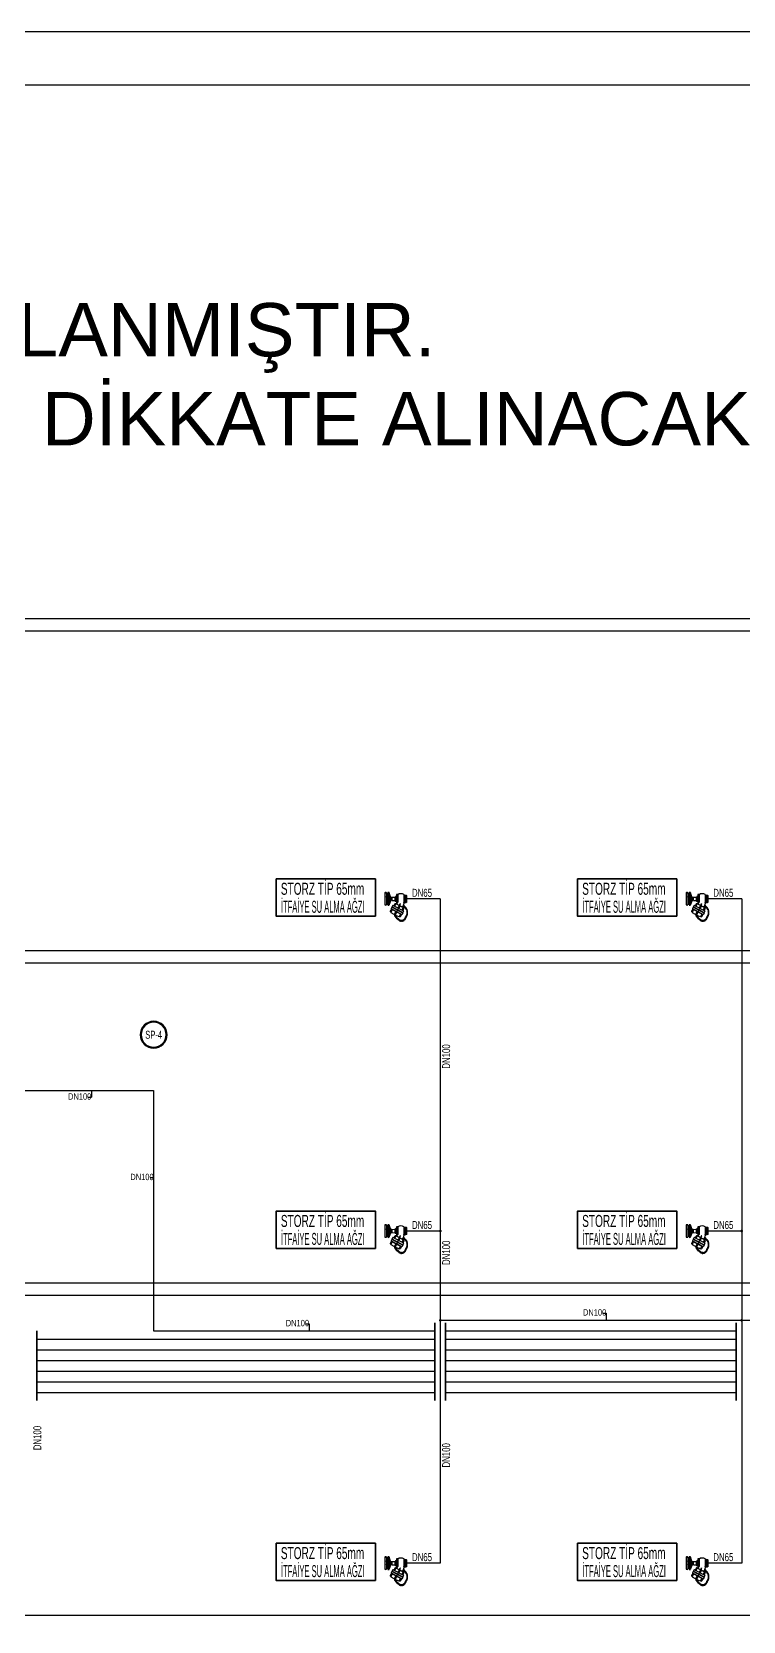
# Model space of a CAD drawing. Header units: centimetres. Extents: x 394264 to 551709, y 50011 to 59011.
# Drawn here: x 526720 to 528052, y 56033 to 59011 of the extents above; entities that cross this region are included whole.
import ezdxf
from ezdxf.enums import TextEntityAlignment as Align

# ---------------------------------------------------------------- set-up
doc = ezdxf.new("R2010")
doc.units = ezdxf.units.CM
doc.linetypes.add('HIDDEN', pattern=[9.525, 6.35, -3.175])
for name, color, linetype, lineweight in [('-M-DW-RISER NO', 7, 'Continuous', 30), ('-M-FIRE COMP', 7, 'Continuous', 30), ('-M-YANGIN-CAP', 7, 'Continuous', 30), ('-M-YNGN-ZON1', 5, 'SP', 30), ('-M-YNGN-ZON2', 4, 'SP', 30), ('-M-YNGN-ZON3', 6, 'SP', 30), ('-M-YNGN-ZON4', 3, 'SP', 30), ('-M-YNGN-ZON5', 1, 'SP', 30), ('-M-YNGN-ZON6', 11, 'SP', 30), ('-M-YNGN-ZON7', 60, 'SP', 30), ('0-KRCN-SHT-02CIHAZ', 132, 'Continuous', 25), ('0-KRCN-YNG-İTFAİYE-BAĞLANTI AĞZI', 171, 'Continuous', 25), ('0-KRCN-YNGN-YAZI', 71, 'Continuous', 35), ('0-KRCN-Z-ANTET', 71, 'Continuous', 30), ('0-MEK-YNG-YAZI', 71, 'Continuous', 35)]:
    doc.layers.add(name, color=color, linetype=linetype, lineweight=lineweight)
doc.styles.add('ARIAL', font='arial.ttf', dxfattribs={"width": 0.8, "height": 16})
doc.styles.add('CIZGI', font='tahoma.ttf', dxfattribs={"width": 0.8, "oblique": 20})
doc.styles.add('Ince', font='arial.ttf')
doc.styles.add('LEVO', font='arial.ttf')
doc.styles.get("Standard").update_dxf_attribs({"font": 'arial.ttf'})
doc.styles.add('YAZI', font='arial.ttf', dxfattribs={"width": 0.6, "height": 40})
doc.linetypes.add('merdiven_LINE', pattern='A,0.5,-0.25,["FDC",Standard,S=0.1,R=0,X=-0.1,Y=-0.05],-0.32', length=1.07)
doc.linetypes.add('SP', pattern='A,2,-0.1,["SP",CIZGI,S=0.14,R=0.2,X=0,Y=-0.07],-0.255', length=2.355)

# ---------------------------------------------------------------- blocks, each defined once
blk = doc.blocks.new('G$CF070FE5B')
at = {"layer": '0-KRCN-YNG-İTFAİYE-BAĞLANTI AĞZI', "linetype": 'merdiven_LINE', "ltscale": 75}
for p, q in [((-9.3, 16.4), (-9.7, 16)), ((-9.2, 16.3), (-9.6, 15.9)), ((-9.3, 15.6), (-8.9, 16)), ((-9, 16.2), (-8.2, 16.8)), ((-8.1, 16.7), (-8.9, 16.1)), ((-7.8, 17.3), (-8.3, 17.1)), ((-7.7, 17.2), (-8.2, 16.9)), ((-8.1, 16.6), (-7.6, 16.8)), ((-8, 16.4), (-7.5, 16.6)), ((-7.6, 17.1), (-6.6, 17.1)), ((-6.6, 16.9), (-7.6, 16.9)), ((-6.6, 16.8), (-6, 16.7)), ((-6.6, 16.6), (-6, 16.5)), ((-5.9, 17.4), (-6.5, 17.4)), ((-6, 17.2), (-6.5, 17.2)), ((-5, 16.5), (-6, 16.9)), ((-5.9, 17), (-5, 16.7)), ((-5.2, 16.2), (-4.7, 15.9)), ((-5.1, 16.4), (-4.6, 16.1)), ((-4.4, 16.4), (-4.8, 16.8)), ((-4.2, 16.6), (-4.7, 16.9)), ((-3.7, 15.6), (-4.5, 16.2)), ((-4.4, 16.3), (-3.6, 15.7)), ((-3, 15.6), (-3.4, 15.9)), ((-12.7, 9), (-12.7, 8.5)), ((-12.7, 7.4), (-12.6, 6.8)), ((-12.6, 10.6), (-12.6, 10.1)), ((-12.5, 9), (-12.5, 8.5)), ((-12.4, 10.6), (-12.4, 10.1)), ((-12.4, 7.4), (-12.4, 6.9)), ((-12.3, 10.7), (-11.9, 11.6)), ((-12.3, 9), (-12.3, 10)), ((-12.3, 7.5), (-12.3, 8.4)), ((-12, 5.9), (-12.3, 6.8)), ((-12.3, 5.8), (-12.1, 5.3)), ((-11.9, 12.3), (-12.2, 11.7)), ((-11.7, 11.5), (-12.2, 10.6)), ((-12.2, 10), (-12.2, 9)), ((-12.2, 8.4), (-12.2, 7.5)), ((-12.1, 6.9), (-11.8, 5.9)), ((-12.1, 5.9), (-11.9, 5.4)), ((-11.7, 12.2), (-12, 11.7)), ((-12, 10.1), (-12, 10.6)), ((-12, 8.5), (-12, 9)), ((-12, 6.9), (-12, 7.5)), ((-11.8, 10.1), (-11.8, 10.6)), ((-11.8, 8.5), (-11.8, 9)), ((-11.7, 7), (-11.8, 7.5)), ((-11.2, 4.6), (-11.8, 5.4)), ((-11.5, 5.5), (-11.7, 6)), ((-11.7, 5.5), (-11, 4.7)), ((-11.6, 12.2), (-11.1, 13.1)), ((-11.6, 11.5), (-11.4, 12)), ((-11.3, 5.6), (-11.5, 6.1)), ((-11.2, 13.7), (-11.4, 13.2)), ((-11, 13), (-11.4, 12.1)), ((-11.4, 11.4), (-11.2, 11.9)), ((-11.4, 4.4), (-11.1, 4)), ((-11.3, 4.5), (-10.9, 4.1)), ((-11, 13.6), (-11.2, 13.1)), ((-10.6, 4.3), (-11, 4.8)), ((-10.9, 13.6), (-10.4, 14.5)), ((-10.9, 13), (-10.6, 13.5)), ((-10.5, 4.5), (-10.8, 4.9)), ((-10.2, 3.4), (-10.8, 4.1)), ((-10.5, 15.1), (-10.7, 14.6)), ((-10.3, 14.4), (-10.7, 13.5)), ((-10.7, 12.9), (-10.4, 13.4)), ((-10.7, 4.2), (-10, 3.5)), ((-10.3, 15), (-10.6, 14.5)), ((-10.4, 3.1), (-10, 2.7)), ((-10.2, 15), (-9.5, 15.8)), ((-10.2, 14.4), (-10, 14.9)), ((-10.2, 3.2), (-9.8, 2.9)), ((-9.4, 15.6), (-10.1, 14.9)), ((-10, 14.3), (-9.8, 14.8)), ((-9.5, 3.2), (-9.9, 3.5)), ((-9.4, 3.3), (-9.8, 3.7)), ((-9, 2.3), (-9.7, 2.9)), ((-9.6, 3), (-8.9, 2.4)), ((-9.2, 1.8), (-8.5, 1.4)), ((-9.1, 15.4), (-8.7, 15.8)), ((-8.9, 4.8), (-7.9, 6.6)), ((-8, 8.7), (-8.8, 7.3)), ((-8.8, 7.3), (2.1, 1.6)), ((-8.3, 3.9), (-8.8, 4.2)), ((-8.7, 7), (-7.4, 6.3)), ((-8.5, 2.9), (-8, 2.6)), ((-7.3, 5.9), (-8.4, 3.8)), ((-8.4, 3.8), (-8.3, 3.6)), ((-8.4, 3.8), (-1.1, -0.1)), ((-8.3, 3.6), (-7.6, 3.3)), ((2.8, 3), (-8, 8.7)), ((-7.8, 9.2), (-7.1, 10.5)), ((-7.8, 9.2), (3, 3.4)), ((2.7, 3.3), (-7.7, 8.8)), ((-7.7, 8.8), (2.7, 3.3)), ((-1.9, 0.2), (-7.6, 3.3)), ((0.4, 2.2), (-7.4, 6.3)), ((3.8, 4.8), (-7.1, 10.5)), ((3.7, 5.1), (-6.7, 10.7)), ((-6.6, 10.6), (-5.4, 12.8)), ((-4.3, 12.8), (-5.7, 10.3)), ((-5.1, 0.8), (-5.5, -0.1)), ((-4.9, 0.7), (-5.4, -0.2)), ((-4.8, 1.2), (-5.1, 0.9)), ((-5.1, 0.8), (-5.1, 0.8)), ((-5, 1.4), (0.2, 11.2)), ((-5, 2.4), (-3.9, 4.5)), ((-4.9, 12.9), (-4.6, 12.8)), ((-4.9, 0.7), (-4.9, 0.7)), ((-4.8, 2.1), (-4.5, 1.9)), ((-4.8, 0.7), (-4.7, 1.1)), ((-4.3, 12.8), (-4.2, 13.1)), ((-4.2, 13.1), (-2.7, 12.3)), ((-4.2, 2), (-3, 4)), ((-3.9, 15.3), (-3.4, 14.9)), ((-3.8, 15.4), (-3.3, 15.1)), ((-3.1, 15.5), (-3.5, 15.8)), ((-2.5, 14.6), (-3.3, 15.2)), ((-3.1, 15.3), (-2.4, 14.7)), ((4.2, 8.6), (-2.7, 12.3)), ((-2.6, 14.3), (-2.2, 14)), ((-2.5, 14.5), (-2.1, 14.1)), ((-1.8, 14.5), (-2.3, 14.8)), ((-1.7, 14.6), (-2.1, 15)), ((-1.4, 13.5), (-2, 14.3)), ((-0.6, 10.5), (-1.9, 8.3)), ((-1.9, 0.2), (-1.3, -0.1)), ((-1.8, 14.4), (-1.3, 13.6)), ((-1.7, 13.2), (-1.3, 12.8)), ((-1.5, 13.3), (-1.2, 12.9)), ((-0.8, 13.2), (-1.2, 13.6)), ((-1.1, -0.1), (0, 2)), ((-0.7, 13.3), (-1, 13.7)), ((-0.5, 12.1), (-1, 12.9)), ((0.1, 10.1), (-1, 7.8)), ((-1, 0.1), (-0.6, -0.2)), ((-0.9, 13), (-0.3, 12.2)), ((-0.7, 11.8), (-0.4, 11.4)), ((-0.6, 12), (-0.2, 11.5)), ((0, 10.3), (-0.4, 10.5)), ((0.1, 11.8), (-0.2, 12.2)), ((-0.2, 10.9), (-0.2, 11.5)), ((0.3, 11.9), (-0.1, 12.3)), ((0, 11.5), (0, 10.8)), ((0, 0), (1, 1.9)), ((0.4, 2.2), (1.7, 1.5)), ((2.7, 3.3), (1.8, 3.8)), ((2.8, 3), (2.1, 1.6)), ((2.7, 5.8), (4.2, 8.6)), ((3, 3.4), (3.8, 4.8)), ((3.5, 5.2), (4.7, 7.4)), ((4.1, -3.5), (5.7, 0.6)), ((4.5, 7.9), (4.2, 8.1)), ((5.7, -11), (5.7, 0.9)), ((7.2, -8.1), (7.2, 0.9)), ((7.4, -2.1), (8.4, 0.6)), ((8.5, -11), (8.5, 0.9)), ((9.9, -11), (9.9, 0.9)), ((-11.6, -1.5), (-11.4, -1.5)), ((-11.6, -8.5), (-11.4, -1.5)), ((-11.6, -8.5), (-11.6, -1.5)), ((-11.4, -8.7), (-11.6, -8.5)), ((-11.3, -1.3), (-11.4, -1.5)), ((-11.3, -1.3), (-11.4, -8.7)), ((-11.3, -8.5), (-11.4, -8.7)), ((-11.2, -1.5), (-11.3, -1.3)), ((-11.3, -8.5), (-11.2, -1.5)), ((-11.2, -8.7), (-11.3, -8.5)), ((-11.1, -1.3), (-11.2, -1.5)), ((-11.1, -1.3), (-11.2, -8.7)), ((-11.1, -8.5), (-11.2, -8.7)), ((-10.9, -1.5), (-11.1, -1.3)), ((-11.1, -8.5), (-10.9, -1.5)), ((-10.9, -8.7), (-11.1, -8.5)), ((-10.8, -1.3), (-10.9, -1.5)), ((-10.8, -1.3), (-10.9, -8.7)), ((-10.8, -8.5), (-10.9, -8.7)), ((-10.7, -1.5), (-10.8, -1.3)), ((-10.8, -8.5), (-10.7, -1.5)), ((-10.7, -8.7), (-10.8, -8.5)), ((-10.6, -1.3), (-10.7, -1.5)), ((-10.6, -1.3), (-10.7, -8.7)), ((-10.6, -8.5), (-10.7, -8.7)), ((-10.4, -1.5), (-10.6, -1.3)), ((-10.6, -8.5), (-10.4, -1.5)), ((-10.4, -8.7), (-10.6, -8.5)), ((-10.3, -1.3), (-10.4, -1.5)), ((-10.3, -1.3), (-10.4, -8.7)), ((-10.3, -8.5), (-10.4, -8.7)), ((-10.2, -1.5), (-10.3, -1.3)), ((-10.3, -8.5), (-10.2, -1.5)), ((-10.2, -8.7), (-10.3, -8.5)), ((-10.1, -1.3), (-10.2, -1.5)), ((-10.1, -1.3), (-10.2, -8.7)), ((-10.1, -8.5), (-10.2, -8.7)), ((-9.9, -1.5), (-10.1, -1.3)), ((-10.1, -8.5), (-9.9, -1.5)), ((-9.9, -8.7), (-10.1, -8.5)), ((-9.9, -1.5), (-9.4, -1.5)), ((-9.9, -8.5), (-9.9, -1.5)), ((-9.9, -8.5), (-9.4, -8.5)), ((-9.9, -8.7), (-9.9, -8.5)), ((-9.4, -0.8), (-9.2, -0.8)), ((-9.4, -0.8), (-9.1, -0.8)), ((-9.4, -9.3), (-9.4, -0.8)), ((-9.4, -1.9), (-9, -1.9)), ((-9.4, -2.1), (-9.1, -2.1)), ((-9.4, -4.9), (-9.1, -4.9)), ((-9.4, -5.1), (-9.1, -5.1)), ((-9.4, -7.9), (-9.1, -7.9)), ((-9.4, -8.1), (-9, -8.1)), ((-9.4, -9.3), (-9.1, -9.3)), ((-9.1, -0.8), (-8.9, -1.8)), ((-9.1, -2.1), (-9, -1.9)), ((-9.1, -5.1), (-9.1, -4.9)), ((-9.1, -7.9), (-9, -8.1)), ((-8.9, -2), (-8.9, -1.8)), ((-8.9, -5), (-8.9, -2)), ((-8.9, -8), (-8.9, -5)), ((-8.9, -8.6), (-8.9, -8)), ((-5.5, -0.1), (-5.4, -0.2)), ((-2.8, -9.3), (-2.8, -1.6)), ((-2.8, -9.2), (-2.8, -9.3)), ((-2.8, -9.3), (-2.3, -9.3)), ((-2.3, -0.8), (-2.2, -0.8)), ((-2.3, -9.3), (-2.2, -9.3)), ((-2.2, -0.8), (-1.7, -0.8)), ((-2.2, -9.3), (-2.2, -0.8)), ((-2.2, -9.3), (-1.7, -9.3)), ((-1.7, -9.3), (-1.7, -0.8)), ((-1.7, -2.5), (-0.7, -2.5)), ((-0.9, -3.7), (-1.7, -3.7)), ((-0.9, -6.3), (-1.7, -6.3)), ((-1.7, -7.5), (-0.9, -7.5)), ((-1.3, -0.1), (-1.1, -0.1)), ((-0.1, -6.7), (-0.9, -7.5)), ((-0.1, -3.3), (-0.7, -2.5)), ((2.6, -3.4), (-0.1, -3.3)), ((-0.1, -6.7), (-0.1, -3.3)), ((2.6, -6.6), (-0.1, -6.7)), ((2.6, -3.4), (2.6, -6.6)), ((2.6, -3.8), (2.9, -3.8)), ((2.6, -3.9), (2.9, -3.9)), ((2.6, -6.1), (2.9, -6.1)), ((2.6, -6.2), (2.9, -6.2)), ((2.9, -3.4), (3.2, -3.4)), ((2.9, -6.6), (2.9, -3.4)), ((3.2, -4.2), (2.9, -4.2)), ((3.2, -5.8), (2.9, -5.8)), ((3.2, -6.6), (2.9, -6.6)), ((3.3, -3.8), (3.3, -4.2)), ((3.3, -5.8), (3.3, -4.2)), ((3.3, -4.3), (4.1, -4.3)), ((3.3, -5.8), (3.3, -6.2)), ((3.3, -5.8), (4.1, -5.8)), ((5, -3.4), (4.1, -3.5)), ((4.1, -3.5), (4.1, -6.5)), ((4.1, -5.8), (4.1, -4.3)), ((4.1, -4.3), (4.1, -5.8)), ((5.7, -4.6), (4.1, -4.6)), ((5.7, -5.4), (4.1, -5.4)), ((5, -6.6), (4.1, -6.5)), ((4.1, -6.5), (5.7, -10.7)), ((5, -3.4), (5.7, -3.5)), ((5, -6.6), (5.7, -6.6)), ((5.5, -3.3), (5.7, -2.8)), ((5.5, -6.7), (5.7, -7.2)), ((5.7, -3.5), (5.7, -2.8)), ((5.7, -6.6), (5.7, -7.2)), ((7.2, -8.1), (7.2, -8.9)), ((7.2, -8.9), (7.2, -8.1)), ((7.2, -11), (7.2, -8.9)), ((7.8, -3.5), (7.4, -3.5)), ((8.5, -4.7), (7.4, -4.7)), ((8.5, -5.4), (7.4, -5.4)), ((7.8, -6.6), (7.4, -6.6)), ((7.4, -8), (8.4, -10.7)), ((7.8, -3.5), (8.5, -3.5)), ((7.8, -6.6), (8.5, -6.6)), ((8.3, -3.3), (8.5, -2.8)), ((8.3, -6.8), (8.5, -7.3)), ((8.5, -3.5), (8.5, -2.8)), ((8.5, -6.6), (8.5, -7.3))]:
    blk.add_line(p, q, dxfattribs=at)
for centre, radius, start, end in [((-9.4, 15.7), 0.416, 135.0221, 216.4609), ((-9.4, 15.7), 0.208, 135.0221, 203.8153), ((-9, 16.1), 0.416, 45.0221, 135.0221), ((-9, 16.1), 0.208, 59.0221, 135.0221), ((-9, 16.2), 0.0866, 125.1166, 305.1166), ((-9, 16.1), 0.208, 315.0221, 9.7693), ((-9, 16.1), 0.416, 315.0221, 22.7567), ((-8.1, 16.7), 0.416, 112.8809, 202.8809), ((-8.1, 16.7), 0.208, 112.8809, 186.887), ((-8.1, 16.7), 0.416, 225.4959, 292.8809), ((-8.1, 16.7), 0.208, 236.2369, 292.8809), ((-8.2, 16.7), 0.0866, 305.1166, 125.1166), ((-7.6, 17), 0.416, 22.8809, 112.8809), ((-7.6, 17), 0.208, 38.8443, 112.8809), ((-7.6, 17), 0.0866, 91.3627, 271.3627), ((-7.6, 17), 0.208, 292.8809, 348.37), ((-7.6, 17), 0.416, 292.8809, 354.9082), ((-7.6, 17), 0.416, 19.0759, 22.8809), ((-6.5, 17), 0.416, 82.8293, 168.746), ((-6.5, 17), 0.416, 192.7967, 262.8293), ((-6.5, 17), 0.208, 82.8293, 155.4594), ((-6.5, 17), 0.208, 204.721, 262.8293), ((-6.6, 17), 0.0866, 271.3627, 91.3627), ((-6, 17), 0.208, 4.1912, 82.8293), ((-6, 16.9), 0.0866, 71.6467, 251.6467), ((-6, 17), 0.208, 262.8293, 314.9074), ((-6, 17), 0.416, 262.8293, 328.6458), ((-6, 17), 0.416, 352.8293, 82.8293), ((-6, 17), 0.416, 352.6988, 352.8293), ((-4.9, 16.6), 0.416, 172.3934, 234.9873), ((-4.9, 16.6), 0.416, 54.9873, 144.9873), ((-4.9, 16.6), 0.416, 144.9873, 148.3379), ((-4.9, 16.6), 0.208, 54.9873, 134.2339), ((-4.9, 16.6), 0.208, 183.5434, 234.9873), ((-5, 16.6), 0.0866, 251.6467, 71.6467), ((-4.5, 16.3), 0.416, 234.9873, 309.9015), ((-4.5, 16.3), 0.0866, 52.544, 232.544), ((-4.5, 16.3), 0.208, 234.9873, 296.5845), ((-4.5, 16.3), 0.208, 345.8473, 54.9873), ((-4.5, 16.3), 0.416, 333.9523, 54.9873), ((-3.7, 15.6), 0.416, 54.9873, 128.0809), ((-12.2, 9), 0.416, 103.0837, 180), ((-12.2, 8.5), 0.416, 180, 257.0523), ((-12.2, 7.5), 0.416, 102.9367, 188.9969), ((-12.2, 10.6), 0.416, 90, 180), ((-12.2, 10.1), 0.416, 180, 255.029), ((-12.2, 6.9), 0.416, 188.9969, 269.2989), ((-12.2, 9), 0.208, 116.9202, 180), ((-12.2, 8.5), 0.208, 180, 243.3767), ((-12.2, 7.5), 0.208, 116.5994, 188.9969), ((-12.2, 10.6), 0.208, 93.0944, 180), ((-12.2, 10.1), 0.208, 180, 238.8915), ((-12.2, 6.9), 0.208, 188.9969, 253.641), ((-12.2, 10.6), 0.0866, 153.4526, 333.4526), ((-12.3, 10), 0.0866, 0, 180), ((-12.3, 9), 0.0866, 180, 0), ((-12.3, 8.4), 0.0866, 0, 180), ((-12.3, 7.5), 0.0866, 180, 0), ((-12.2, 6.9), 0.0866, 13.8857, 193.8857), ((-11.9, 6), 0.416, 122.0487, 201.5923), ((-11.8, 11.6), 0.416, 156.6308, 231.9072), ((-12.2, 10.6), 0.416, 77.7697, 90), ((-12.2, 10.1), 0.416, 279.1103, 0), ((-12.2, 10.1), 0.208, 288.4618, 0), ((-12.2, 9), 0.416, 0, 79.0302), ((-12.2, 9), 0.208, 0, 67.6301), ((-12.2, 8.5), 0.416, 281.1049, 0), ((-12.2, 8.5), 0.208, 292.6568, 0), ((-12.2, 7.5), 0.416, 8.9969, 78.8843), ((-12.2, 7.5), 0.208, 8.9969, 67.3201), ((-12.2, 10.6), 0.208, 0, 43.6514), ((-11.9, 6), 0.208, 142.4536, 201.5923), ((-11.7, 5.5), 0.416, 201.5923, 291.5923), ((-11.8, 11.6), 0.208, 156.6308, 219.8564), ((-12.2, 10.6), 0.416, 0, 53.7009), ((-12.2, 6.9), 0.416, 293.3725, 8.9969), ((-12.2, 6.9), 0.208, 303.1326, 8.9969), ((-11.9, 6), 0.416, 21.5923, 97.8617), ((-11.9, 5.9), 0.0866, 193.8857, 13.8857), ((-11.6, 12.1), 0.416, 73.194, 156.6308), ((-11.8, 11.5), 0.0866, 333.4526, 153.4526), ((-11.8, 11.6), 0.416, 255.9575, 336.6308), ((-11.9, 6), 0.208, 21.5923, 91.7697), ((-11.7, 5.5), 0.208, 201.5923, 270.7783), ((-11.8, 11.6), 0.208, 269.1136, 336.6308), ((-11.7, 5.4), 0.0866, 38.426, 218.426), ((-11.6, 12.1), 0.208, 86.5975, 156.6308), ((-11.5, 12.2), 0.0866, 150.4775, 330.4775), ((-11, 13), 0.416, 156.6308, 232.0745), ((-11.7, 5.5), 0.208, 321.2836, 21.5923), ((-11.1, 4.6), 0.416, 138.3886, 219.4062), ((-11.6, 12.1), 0.208, 336.6308, 37.3312), ((-11.7, 5.5), 0.416, 314.8142, 21.5923), ((-11, 13), 0.208, 156.6308, 223.4836), ((-11.6, 12.1), 0.416, 336.6308, 49.1428), ((-11.1, 4.6), 0.416, 39.4062, 114.3233), ((-11.1, 4.6), 0.208, 148.6696, 219.4062), ((-10.8, 13.6), 0.416, 73.7174, 156.6308), ((-11.1, 4.6), 0.208, 39.4062, 99.2613), ((-11.1, 4.6), 0.0866, 218.426, 38.426), ((-11, 13), 0.0866, 330.4775, 150.4775), ((-11, 13), 0.416, 256.1734, 336.6308), ((-10.8, 4.2), 0.416, 219.4062, 297.8649), ((-10.8, 13.6), 0.208, 87.7392, 156.6308), ((-11, 13), 0.208, 273.2335, 336.6308), ((-10.8, 13.6), 0.0866, 150.4775, 330.4775), ((-10.8, 4.2), 0.208, 219.4062, 286.9218), ((-10.4, 14.4), 0.416, 156.6308, 232.0745), ((-10.7, 4.2), 0.0866, 38.426, 218.426), ((-10.8, 13.6), 0.208, 336.6308, 38.436), ((-10.4, 14.4), 0.208, 156.6308, 223.4836), ((-10.8, 13.6), 0.416, 336.6308, 49.6625), ((-10.8, 4.2), 0.208, 336.2505, 39.4062), ((-10.1, 15), 0.416, 66.6308, 156.6308), ((-10.4, 14.4), 0.416, 256.1734, 336.6308), ((-10.8, 4.2), 0.416, 321.9223, 39.4062), ((-10.1, 3.4), 0.416, 144.6902, 225.8671), ((-10.3, 14.4), 0.0866, 330.4775, 150.4775), ((-10.4, 14.4), 0.208, 273.2335, 336.6308), ((-10.1, 15), 0.208, 66.6308, 156.6308), ((-10.1, 3.4), 0.416, 45.8671, 120.5748), ((-10.1, 3.4), 0.208, 162.491, 225.8671), ((-10.1, 15), 0.0866, 138.5254, 318.5254), ((-10.1, 3.4), 0.208, 45.8671, 112.5712), ((-10.1, 3.4), 0.0866, 218.426, 38.426), ((-10.1, 15), 0.416, 58.7588, 66.6308), ((-10.1, 15), 0.208, 336.6308, 19.9695), ((-9.7, 3), 0.416, 225.8671, 302.6639), ((-10.1, 15), 0.416, 336.6308, 34.6974), ((-9.7, 3), 0.0866, 48.7647, 228.7647), ((-9.7, 3), 0.208, 225.8671, 285.0778), ((-9.4, 15.7), 0.416, 240.5103, 315.0221), ((-9.5, 15.7), 0.0866, 318.5254, 138.5254), ((-9.4, 15.7), 0.208, 253.064, 315.0221), ((-9.7, 3), 0.208, 334.9461, 45.8671), ((-8.9, 2.3), 0.625, 150.7191, 238.8885), ((-9.7, 3), 0.416, 326.7743, 45.8671), ((-8.8, 2.4), 0.625, 58.8885, 140.4081), ((1.2, -2.2), 10.4, 148.3377, 172.1578), ((-8.9, 2.3), 0.25, 162.4922, 121.87), ((-8.6, 4.5), 0.438, 152, 242), ((-8.9, 2.3), 0.0866, 228.7647, 48.7647), ((-8.5, 7.2), 0.25, 152, 242), ((-7.8, 8.6), 0.25, 62, 152), ((-7.6, 9.1), 0.25, 152, 242), ((-7.5, 6.1), 0.313, 332, 62), ((-6.8, 10.4), 0.25, 62, 152), ((-5.8, 10.3), 0.137, 242, 332), ((-5.1, 12.6), 0.375, 62, 152), ((-5.1, 0.8), 0.0375, 131.444, 242), ((-4.7, 2.3), 0.25, 153.3972, 242), ((-4.8, 0.7), 0.0375, 242, 352.556), ((-4.8, 1.1), 0.0375, 352.556, 131.444), ((-4.5, 12.9), 0.188, 242, 332), ((-4.4, 2.1), 0.25, 242, 330.6028), ((-3.7, 15.6), 0.416, 152.1522, 234.9873), ((-3.7, 15.6), 0.208, 162.0447, 234.9873), ((-3.7, 15.6), 0.208, 54.9873, 112.5761), ((-3.7, 15.7), 0.0866, 232.544, 52.544), ((-3.2, 15.3), 0.416, 234.9873, 308.6001), ((-3.2, 15.3), 0.0866, 52.544, 232.544), ((-3.2, 15.3), 0.208, 234.9873, 293.7317), ((-3.2, 15.3), 0.208, 343.1164, 54.9873), ((-3.2, 15.3), 0.416, 332.6631, 54.9873), ((-2.4, 14.6), 0.416, 144.9873, 234.9873), ((-2.4, 14.6), 0.416, 54.9873, 144.9873), ((-2.4, 14.6), 0.208, 162.0447, 234.9873), ((-2.4, 14.6), 0.208, 54.9873, 112.5761), ((-2.4, 14.7), 0.0866, 232.544, 52.544), ((-1.1, -0.7), 1.26, 129.7197, 180.617), ((-1.9, 14.3), 0.416, 234.9873, 299.102), ((-1.9, 14.3), 0.208, 234.9873, 294.0425), ((-2, 8.4), 0.188, 242, 329.5104), ((-1.9, 14.3), 0.0866, 34.1223, 214.1223), ((-1.9, 14.3), 0.208, 345.2937, 54.9873), ((-1.9, 14.3), 0.416, 324.9873, 54.9873), ((-1.3, 13.5), 0.416, 133.7305, 216.5656), ((-1.9, 14.3), 0.416, 323.3399, 324.9873), ((-1.3, 13.5), 0.416, 36.5656, 109.6592), ((-1.3, 13.5), 0.208, 143.6231, 216.5656), ((-1.3, 13.5), 0.0866, 214.1223, 34.1223), ((-1.3, 13.5), 0.208, 36.5656, 94.1545), ((-1, 13), 0.416, 216.5656, 289.94), ((-1, 13), 0.208, 216.5656, 274.7806), ((-1, 12.9), 0.0866, 34.1223, 214.1223), ((-0.8, 7.7), 0.188, 154.4896, 242), ((-1, 13), 0.208, 324.2014, 36.5656), ((-0.4, 12.1), 0.416, 133.7305, 216.5656), ((-1, 13), 0.416, 314.0066, 36.5656), ((-0.4, 12.1), 0.208, 143.6231, 216.5656), ((-0.4, 10.4), 0.188, 62, 149.5104), ((-0.4, 0.2), 0.437, 242, 332), ((-0.4, 12.1), 0.416, 36.5656, 109.6592), ((-0.4, 12.1), 0.0866, 214.1223, 34.1223), ((-0.4, 12.1), 0.208, 36.5656, 94.1545), ((-0.1, 11.6), 0.416, 216.5656, 257.3868), ((-0.1, 11.5), 0.0866, 0, 180), ((-0.1, 11.6), 0.208, 216.5656, 244.1042), ((-0.1, 11.6), 0.208, 293.3656, 306.5656), ((-0.1, 11.6), 0.416, 281.4375, 306.5656), ((-0.1, 10.2), 0.188, 334.4896, 62), ((0.3, 1.9), 0.312, 62, 152), ((-0.1, 11.6), 0.208, 306.5656, 36.5656), ((-0.1, 11.6), 0.416, 306.5656, 36.5656), ((1.8, 1.7), 0.25, 242, 332), ((2.9, 5.7), 0.138, 152, 242), ((2.8, 3.5), 0.25, 242, 332), ((2.6, 3.1), 0.25, 332, 62), ((3.5, 4.9), 0.25, 332, 62), ((4.3, 8.3), 0.187, 152, 242), ((4.3, 7.6), 0.375, 332, 62), ((5.9, 0.9), 0.25, 112.201, 180), ((5.3, 0.8), 0.375, 339.1165, 0), ((6.4, -0.2), 1.53, 67.799, 112.201), ((6.9, 0.9), 0.25, 0, 67.799), ((8.1, 0.7), 0.375, 339.1165, 0), ((8.7, 0.9), 0.25, 112.201, 180), ((9.2, -0.3), 1.53, 67.799, 112.201), ((9.7, 0.9), 0.25, 0, 67.799), ((-16.5, -3.5), 7.6, 349.2705, 10.7295), ((-16.5, -6.5), 7.6, 349.2705, 10.7295), ((-10.3, -8.6), 1.37, 332.8998, 23.0481), ((-9, -9.3), 0.124, 73.5487, 162.065), ((-10.3, -1.4), 1.37, 336.9519, 349.9096), ((-6, -5), 5.12, 234.9784, 306.3544), ((-2.9, -9.2), 0.1, 0, 122.1263), ((-1.6, -1.7), 1.2, 127.8891, 177.3392), ((-1.4, -3), 0.855, 307.0002, 41.5786), ((-3.7, -5), 3.12, 335.7723, 24.2277), ((-1.4, -6.9), 0.848, 312.501, 47.499), ((2.8, -3.8), 0.543, 314.0355, 45.9645), ((1.4, -5), 1.92, 336.055, 23.945), ((2.8, -6.2), 0.543, 314.0355, 45.9645), ((5.6, -3.3), 0.125, 159.1165, 266.0548), ((5.6, -6.7), 0.125, 93.9452, 200.8835), ((5.3, -10.8), 0.375, 0, 20.8835), ((5.9, -11), 0.25, 180, 247.799), ((6.4, -9.8), 1.53, 247.799, 292.201), ((6.9, -11), 0.25, 292.201, 0), ((8.4, -3.4), 0.125, 159.1165, 266.0548), ((8.4, -6.7), 0.125, 93.9452, 200.8835), ((8.1, -10.8), 0.375, 0, 20.8835), ((8.7, -11), 0.25, 180, 247.799), ((9.2, -9.8), 1.53, 247.799, 292.201), ((9.7, -11), 0.25, 292.201, 0)]:
    blk.add_arc(centre, radius, start, end, dxfattribs=at)
blk = doc.blocks.new('-M-RISERNO')
at = {"layer": '-M-DW-RISER NO', "color": 7, "linetype": 'Continuous'}
blk.add_circle((0, 0), 67.2, dxfattribs=at)
at = {"layer": '-M-DW-RISER NO', "color": 14}
blk.add_circle((0, 0), 62.4, dxfattribs=at)
at = {"layer": '-M-DW-RISER NO', "style": 'ARIAL', "width": 0.65}
blk.add_attdef('DWR', text='', height=40, dxfattribs=at).set_placement((0, 0), align=Align.MIDDLE_CENTER)

msp = doc.modelspace()

# ---------------------------------------------------------------- linework, layer by layer
at = {"layer": '-M-FIRE COMP', "color": 3, "linetype": 'HIDDEN', "ltscale": 2, "const_width": 2.5}
for points in [[(527483.6, 56763.8, 1), (527486.1, 56763.8, 1)], [(528047.8, 56763.8, 1), (528050.3, 56763.8, 1)], [(527483.6, 56596.4, 1), (527486.1, 56596.4, 1)], [(528047.8, 56596.4, 1), (528050.3, 56596.4, 1)]]:
    msp.add_lwpolyline(points, format="xyb", close=True, dxfattribs=at)
at = {"layer": '-M-YANGIN-CAP'}
for p, q in [((526825.3, 57014.7), (526831.5, 57014.7)), ((526831.5, 57027.4), (526831.5, 57014.7)), ((526941.9, 56863.9), (526948.1, 56863.9)), ((527789.5, 56610.1), (527795.6, 56610.1)), ((527795.6, 56610.1), (527795.6, 56596.4)), ((527233, 56590.1), (527239.2, 56590.1)), ((527239.2, 56590.1), (527239.2, 56576.4))]:
    msp.add_line(p, q, dxfattribs=at)
at = {"layer": '-M-YNGN-ZON1', "ltscale": 50}
for p, q in [((526729.4, 56541.4), (527474.8, 56541.4)), ((527494.8, 56541.4), (528039.1, 56541.4))]:
    msp.add_line(p, q, dxfattribs=at)
at = {"layer": '-M-YNGN-ZON2', "ltscale": 50}
for p, q in [((526729.4, 56501.4), (527474.8, 56501.4)), ((527494.8, 56501.4), (528039.1, 56501.4))]:
    msp.add_line(p, q, dxfattribs=at)
at = {"layer": '-M-YNGN-ZON3', "ltscale": 50}
for p, q in [((526729.4, 56561.4), (527474.8, 56561.4)), ((527494.8, 56561.4), (528039.1, 56561.4))]:
    msp.add_line(p, q, dxfattribs=at)
at = {"layer": '-M-YNGN-ZON4', "ltscale": 50}
for p, q in [((526729.4, 56481.3), (527474.8, 56481.3)), ((527494.8, 56481.3), (528039.1, 56481.3))]:
    msp.add_line(p, q, dxfattribs=at)
at = {"layer": '-M-YNGN-ZON5', "ltscale": 50}
for p, q in [((526729.4, 56521.4), (527474.8, 56521.4)), ((527494.8, 56521.4), (528039.1, 56521.4))]:
    msp.add_line(p, q, dxfattribs=at)
at = {"layer": '-M-YNGN-ZON6', "ltscale": 50}
for p, q in [((526729.4, 56461.3), (527474.8, 56461.3)), ((527494.8, 56461.3), (528039.1, 56461.3))]:
    msp.add_line(p, q, dxfattribs=at)
at = {"layer": '-M-YNGN-ZON7', "ltscale": 50}
for p, q in [((527484.8, 57386.3), (527421.4, 57386.3)), ((527484.8, 57386.3), (527484.8, 56141.3)), ((528049.1, 57386.3), (527985.7, 57386.3)), ((528049.1, 57386.3), (528049.1, 56141.3)), ((525817.3, 57027.4), (526948.1, 57027.4)), ((526948.1, 57027.4), (526948.1, 56576.4)), ((527484.8, 56763.8), (527421.4, 56763.8)), ((528049.1, 56763.8), (527985.7, 56763.8)), ((527484.8, 56596.4), (528245.5, 56596.4)), ((526948.1, 56576.4), (527474.8, 56576.4)), ((527494.8, 56576.4), (528039.1, 56576.4)), ((527484.8, 56141.3), (527421.4, 56141.3)), ((528049.1, 56141.3), (527985.7, 56141.3))]:
    msp.add_line(p, q, dxfattribs=at)
at = {"layer": '0-KRCN-SHT-02CIHAZ', "color": 8}
for p, q in [((536090.4, 57911.3), (519964.1, 57911.3)), ((519964.1, 57888.8), (536090.4, 57888.8)), ((536090.4, 57288.8), (519964.1, 57288.8)), ((519964.1, 57266.3), (536090.4, 57266.3)), ((536090.4, 56666.3), (519964.1, 56666.3)), ((519964.1, 56643.8), (536090.4, 56643.8)), ((519964.1, 56043.8), (536090.4, 56043.8))]:
    msp.add_line(p, q, dxfattribs=at)
at = {"layer": '0-KRCN-YNGN-YAZI', "color": 61}
for p, q in [((526729.4, 56446.3), (526729.4, 56576.4)), ((527474.8, 56446.3), (527474.8, 56591.4)), ((527494.8, 56446.3), (527494.8, 56591.4)), ((528039.1, 56446.3), (528039.1, 56591.4))]:
    msp.add_line(p, q, dxfattribs=at)
at = {"layer": '0-KRCN-Z-ANTET'}
for points in [[(394264.1, 50011.3), (551709.3, 50011.3), (551709.3, 59011.3), (394264.1, 59011.3)], [(503064.1, 50111.3), (536328.4, 50111.3), (536328.4, 58911.3), (503064.1, 58911.3)]]:
    msp.add_lwpolyline(points, close=True, dxfattribs=at)
at = {"layer": '0-MEK-YNG-YAZI'}
for points in [[(527363.2, 57353.6), (527177.6, 57353.6), (527177.6, 57423.7), (527363.2, 57423.7)], [(527927.5, 57353.6), (527741.9, 57353.6), (527741.9, 57423.7), (527927.5, 57423.7)], [(527363.2, 56731.1), (527177.6, 56731.1), (527177.6, 56801.2), (527363.2, 56801.2)], [(527927.5, 56731.1), (527741.9, 56731.1), (527741.9, 56801.2), (527927.5, 56801.2)], [(527363.2, 56108.6), (527177.6, 56108.6), (527177.6, 56178.7), (527363.2, 56178.7)], [(527927.5, 56108.6), (527741.9, 56108.6), (527741.9, 56178.7), (527927.5, 56178.7)]]:
    msp.add_lwpolyline(points, close=True, dxfattribs=at)

# ---------------------------------------------------------------- block references
at = {"layer": '-M-DW-RISER NO'}
ref = msp.add_blockref('-M-RISERNO', (526948.1, 57131.6), dxfattribs=dict(at, xscale=-0.3750003426106591, yscale=0.3750003426106591, zscale=0.3750003426106591))
ref.add_attrib('DWR', 'SP-4', dxfattribs={"height": 15, "style": 'ARIAL', "width": 0.65}).set_placement((526948.1, 57131.6), align=Align.MIDDLE_CENTER)
at = {"layer": '0-KRCN-YNG-İTFAİYE-BAĞLANTI AĞZI', "linetype": 'merdiven_LINE', "ltscale": 75, "xscale": 1.875, "yscale": 1.875, "zscale": 1.875, "rotation": 180}
for p in [(527399.8, 57376.9), (527964, 57376.9), (527399.8, 56754.4), (527964, 56754.4), (527399.8, 56131.9), (527964, 56131.9)]:
    msp.add_blockref('G$CF070FE5B', p, dxfattribs=at)

# ---------------------------------------------------------------- texts
at = {"layer": '-M-YANGIN-CAP', "color": 3, "style": 'LEVO', "width": 0.7}
for s, height, p in [('DN65', 15, (527431.8, 57390.1)), ('DN65', 15, (527996, 57390.1)), ('DN100', 12, (526787.7, 57009.9)), ('DN100', 12, (526904.4, 56859.1)), ('DN65', 15, (527431.8, 56767.6)), ('DN65', 15, (527996, 56767.6)), ('DN100', 12, (527195.4, 56585.3)), ('DN100', 12, (527751.9, 56605.3)), ('DN65', 15, (527431.8, 56145.1)), ('DN65', 15, (527996, 56145.1))]:
    msp.add_text(s, height=height, dxfattribs=at).set_placement(p)
for p in [(527503.2, 57068), (527503.2, 56700.1), (526737.8, 56353), (527503.2, 56320.6)]:
    msp.add_text('DN100', height=15, rotation=90, dxfattribs=at).set_placement(p)
at = {"layer": '0-KRCN-Z-ANTET', "color": 6, "insert": (521398.6, 58502.8), "char_height": 100, "width": 7005.556, "attachment_point": 1, "style": 'Ince'}
msp.add_mtext('KOLON ŞEMASI / İZOMETRİ PLANI TEMİZ ODA VE ANA BİNA İÇİN ORTAK HAZIRLANMIŞTIR.\\PİLGİLİ PROJEDE KOLON ŞEMASININ / İZOMETRİ PLANLARININ İLGİLİ KISIMLARI DİKKATE ALINACAKTIR.', dxfattribs=at)
at = {"layer": '0-MEK-YNG-YAZI', "style": 'YAZI'}
for s, width, p in [('STORZ TİP 65mm', 0.6, (527186.3, 57393.9)), ('STORZ TİP 65mm', 0.6, (527750.5, 57393.9)), ('İTFAİYE SU ALMA AĞZI', 0.45, (527186.5, 57360.2)), ('İTFAİYE SU ALMA AĞZI', 0.45, (527750.8, 57360.2)), ('STORZ TİP 65mm', 0.6, (527186.3, 56771.4)), ('STORZ TİP 65mm', 0.6, (527750.5, 56771.4)), ('İTFAİYE SU ALMA AĞZI', 0.45, (527186.5, 56737.7)), ('İTFAİYE SU ALMA AĞZI', 0.45, (527750.8, 56737.7)), ('STORZ TİP 65mm', 0.6, (527186.3, 56148.9)), ('STORZ TİP 65mm', 0.6, (527750.5, 56148.9)), ('İTFAİYE SU ALMA AĞZI', 0.45, (527186.5, 56115.2)), ('İTFAİYE SU ALMA AĞZI', 0.45, (527750.8, 56115.2))]:
    msp.add_text(s, height=22.5, dxfattribs=dict(at, width=width)).set_placement(p)

doc.saveas('drawing.dxf')
